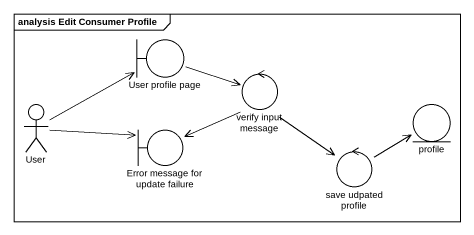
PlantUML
@startuml
mainframe analysis Edit Consumer Profile
boundary "User profile page" as User_profile_page
control "verify input message" as verify_input_message
actor User
boundary "Error message for update failure" as Error_message_for_update
entity profile
control "save udpated profile" as save_udpated_profile
User_profile_page -right-> verify_input_message
verify_input_message -left-> Error_message_for_update
verify_input_message --> save_udpated_profile
User -right-> User_profile_page
User -right-> Error_message_for_update
save_udpated_profile -up-> profile
@enduml
